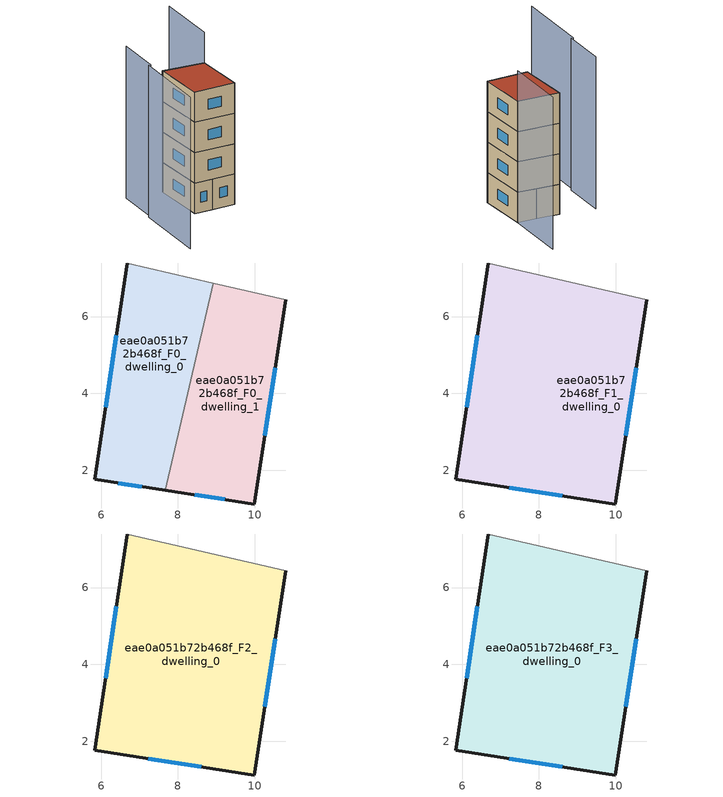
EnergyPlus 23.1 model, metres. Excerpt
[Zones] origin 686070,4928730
eae0a051b72b468f_F0_dwelling_0
 floor ground (EU_floor_Construction): 7.67,1.48 8.92,6.87 6.68,7.39 5.84,1.76 z0
 wall outside (EU_wall_Construction): 7.67,1.48 5.84,1.76 6.68,7.39 z0:3
 wall adiabatic (EU_wall_Construction): 6.68,7.39 8.92,6.87 z0:3
 wall to eae0a051b72b468f_F0_dwelling_1 (EU_wall_Construction): 8.92,6.87 7.67,1.48 z0:3
 window (EU_Window_Construction): 7.06,1.58 6.45,1.67 / 6.12,3.64 6.4,5.52 z1:2
eae0a051b72b468f_F0_dwelling_1
 floor ground (EU_floor_Construction): 9.99,1.12 10.8,6.43 8.92,6.87 7.67,1.48 z0
 wall outside (EU_wall_Construction): 10.8,6.43 9.99,1.12 7.67,1.48 z0:3
 wall adiabatic (EU_wall_Construction): 8.92,6.87 10.8,6.43 z0:3
 window (EU_Window_Construction): 10.53,4.66 10.26,2.89 / 9.22,1.24 8.44,1.36 z1:2
eae0a051b72b468f_F1_dwelling_0
 floor to eae0a051b72b468f_F0_dwelling_0 (EU_floor_Construction): 7.67,1.48 8.92,6.87 6.68,7.39 5.84,1.76 z3
 floor to eae0a051b72b468f_F0_dwelling_1 (EU_floor_Construction): 9.99,1.12 10.8,6.43 8.92,6.87 7.67,1.48 z3
 wall outside (EU_wall_Construction): 10.8,6.43 9.99,1.12 5.84,1.76 6.68,7.39 z3:6
 wall adiabatic (EU_wall_Construction): 6.68,7.39 10.8,6.43 z3:6
 window (EU_Window_Construction): 10.53,4.66 10.26,2.89 / 8.61,1.34 7.22,1.55 / 6.12,3.64 6.4,5.52 z4:5
eae0a051b72b468f_F2_dwelling_0
 floor to eae0a051b72b468f_F1_dwelling_0 (EU_floor_Construction): 9.99,1.12 10.8,6.43 6.68,7.39 5.84,1.76 z6
 wall outside (EU_wall_Construction): 10.8,6.43 9.99,1.12 5.84,1.76 6.68,7.39 z6:9
 wall adiabatic (EU_wall_Construction): 6.68,7.39 10.8,6.43 z6:9
 window (EU_Window_Construction): 10.53,4.66 10.26,2.89 / 8.61,1.34 7.22,1.55 / 6.12,3.64 6.4,5.52 z7:8
eae0a051b72b468f_F3_dwelling_0
 floor to eae0a051b72b468f_F2_dwelling_0 (EU_floor_Construction): 9.99,1.12 10.8,6.43 6.68,7.39 5.84,1.76 z9
 wall outside (EU_wall_Construction): 10.8,6.43 9.99,1.12 5.84,1.76 6.68,7.39 z9:12
 wall adiabatic (EU_wall_Construction): 6.68,7.39 10.8,6.43 z9:12
 window (EU_Window_Construction): 10.53,4.66 10.26,2.89 / 8.61,1.34 7.22,1.55 / 6.12,3.64 6.4,5.52 z10:11
 roof outside (EU_roof_Construction): 10.8,6.43 9.99,1.12 5.84,1.76 6.68,7.39 z12
shading: 2.06,3.78 0.34,-4.24 / 3.29,8.43 2.28,3.74 / 12.19,13.14 10.8,6.43 z0:15
[Building]
EU S2 Campaign: North Axis=0; Terrain=City; Solar Distribution=FullExterior
[Site:Location]
Bologna: Latitude=44.5; Longitude=11.25; Time Zone=1; Elevation=37
[SizingPeriod:WeatherFileDays]
AnnualSizingPeriod: Begin Month=1; Begin Day of Month=1; End Month=12; End Day of Month=31; Day of Week for Start Day=Monday; Use Weather File Daylight Saving Period=No; Use Weather File Rain and Snow Indicators=No
[MATERIAL]
EU_InternalMass_Material: Roughness=MediumRough; Thickness=0.1; Conductivity=1; Density=1800; Specific Heat=900; Thermal Absorptance=0.9; Solar Absorptance=0.7; Visible Absorptance=0.7
[MATERIAL:NOMASS] Roughness=MediumRough; Thermal Absorptance=0.9; Solar Absorptance=0.7; Visible Absorptance=0.7
Name | Thermal Resistance
EU_wall_NoMass | 0.937881
EU_roof_NoMass | 0.548572
EU_floor_NoMass | 0.71348
[WINDOWMATERIAL:SIMPLEGLAZINGSYSTEM]
EU_Window_SimpleGlazing: UFactor=4.25633; Solar Heat Gain Coefficient=0.85; Visible Transmittance=0.85
[CONSTRUCTION]
EU_wall_Construction: EU_wall_NoMass
EU_roof_Construction: EU_roof_NoMass
EU_floor_Construction: EU_floor_NoMass
EU_InternalMass_Construction: EU_InternalMass_Material
EU_Window_Construction: EU_Window_SimpleGlazing
[ZONE] Type=1; Multiplier=1; Ceiling Height=autocalculate; Floor Area=autocalculate; Part of Total Floor Area=Yes
Name | Volume
eae0a051b72b468f_F0_dwelling_0 | 34.9167
eae0a051b72b468f_F1_dwelling_0 | 69.8328
eae0a051b72b468f_F2_dwelling_0; eae0a051b72b468f_F3_dwelling_0 | 69.835
eae0a051b72b468f_F0_dwelling_1 | 34.9189
[INTERNALMASS] Construction=EU_InternalMass_Construction
Name | Zone or ZoneList | Surface Area
eae0a051b72b468f_F0_dwelling_0_EU_InternalMass | eae0a051b72b468f_F0_dwelling_0 | 11.6389
eae0a051b72b468f_F0_dwelling_1_EU_InternalMass | eae0a051b72b468f_F0_dwelling_1 | 11.64
eae0a051b72b468f_F1_dwelling_0_EU_InternalMass | eae0a051b72b468f_F1_dwelling_0 | 23.2784
eae0a051b72b468f_F2_dwelling_0_EU_InternalMass | eae0a051b72b468f_F2_dwelling_0 | 23.2784
eae0a051b72b468f_F3_dwelling_0_EU_InternalMass | eae0a051b72b468f_F3_dwelling_0 | 23.2784
[OTHEREQUIPMENT] Fuel Type=Electricity; Design Level Calculation Method=Watts/Area; Power per Zone Floor Area=1; Fraction Latent=0; Fraction Radiant=0; Fraction Lost=0; Carbon Dioxide Generation Rate=0; EndUse Subcategory=EU_Step8_InternalGains
Name | Zone or ZoneList or Space or SpaceList | Schedule
EU_Step8_InternalGain_eae0a051b72b468f_F0_dwelling_0_f000 | eae0a051b72b468f_F0_dwelling_0 | EU_Step8_GainSchedule_eae0a051b72b468f_F0_dwelling_0_f000
EU_Step8_InternalGain_eae0a051b72b468f_F0_dwelling_1_f000 | eae0a051b72b468f_F0_dwelling_1 | EU_Step8_GainSchedule_eae0a051b72b468f_F0_dwelling_1_f000
EU_Step8_InternalGain_eae0a051b72b468f_F1_dwelling_0_f000 | eae0a051b72b468f_F1_dwelling_0 | EU_Step8_GainSchedule_eae0a051b72b468f_F1_dwelling_0_f000
EU_Step8_InternalGain_eae0a051b72b468f_F2_dwelling_0_f000 | eae0a051b72b468f_F2_dwelling_0 | EU_Step8_GainSchedule_eae0a051b72b468f_F2_dwelling_0_f000
EU_Step8_InternalGain_eae0a051b72b468f_F3_dwelling_0_f000 | eae0a051b72b468f_F3_dwelling_0 | EU_Step8_GainSchedule_eae0a051b72b468f_F3_dwelling_0_f000
[ZONEVENTILATION:DESIGNFLOWRATE] Schedule=EU_AlwaysOn; Design Flow Rate Calculation Method=AirChanges/Hour; Air Changes per Hour=0.687892; Ventilation Type=Natural; Fan Pressure Rise=0; Fan Total Efficiency=1; Constant Term Coefficient=1; Temperature Term Coefficient=0; Velocity Term Coefficient=0; Velocity Squared Term Coefficient=0; Minimum Indoor Temperature=-100; Maximum Indoor Temperature=100; Delta Temperature=-100; Minimum Outdoor Temperature=-100; Maximum Outdoor Temperature=100; Maximum Wind Speed=40
Name | Zone or ZoneList or Space or SpaceList
EU_ConstantAir_eae0a051b72b468f_F0_dwelling_0 | eae0a051b72b468f_F0_dwelling_0
EU_ConstantAir_eae0a051b72b468f_F0_dwelling_1 | eae0a051b72b468f_F0_dwelling_1
EU_ConstantAir_eae0a051b72b468f_F1_dwelling_0 | eae0a051b72b468f_F1_dwelling_0
EU_ConstantAir_eae0a051b72b468f_F2_dwelling_0 | eae0a051b72b468f_F2_dwelling_0
EU_ConstantAir_eae0a051b72b468f_F3_dwelling_0 | eae0a051b72b468f_F3_dwelling_0
[HVACTEMPLATE:THERMOSTAT] Constant Heating Setpoint=20; Constant Cooling Setpoint=50
EU_HeatOnly_eae0a051b72b468f_F0_dwelling_0; EU_HeatOnly_eae0a051b72b468f_F0_dwelling_1; EU_HeatOnly_eae0a051b72b468f_F1_dwelling_0; EU_HeatOnly_eae0a051b72b468f_F2_dwelling_0; EU_HeatOnly_eae0a051b72b468f_F3_dwelling_0
[HVACTEMPLATE:ZONE:IDEALLOADSAIRSYSTEM] System Availability Schedule=EU_AlwaysOn; Maximum Heating Supply Air Temperature=50; Minimum Cooling Supply Air Temperature=13; Maximum Heating Supply Air Humidity Ratio=0.0156; Minimum Cooling Supply Air Humidity Ratio=0.0077; Heating Limit=NoLimit; Cooling Limit=NoLimit; Heating Availability Schedule=EU_AlwaysOn; Cooling Availability Schedule=EU_CoolingOff; Dehumidification Control Type=ConstantSensibleHeatRatio; Cooling Sensible Heat Ratio=0.7; Dehumidification Setpoint=60; Humidification Control Type=None; Humidification Setpoint=30; Outdoor Air Method=None; Outdoor Air Flow Rate per Person=0.00944; Outdoor Air Flow Rate per Zone Floor Area=0; Outdoor Air Flow Rate per Zone=0; Demand Controlled Ventilation Type=None; Outdoor Air Economizer Type=NoEconomizer; Heat Recovery Type=None; Sensible Heat Recovery Effectiveness=0.7; Latent Heat Recovery Effectiveness=0.65
Name | Template Thermostat
eae0a051b72b468f_F0_dwelling_0 | EU_HeatOnly_eae0a051b72b468f_F0_dwelling_0
eae0a051b72b468f_F0_dwelling_1 | EU_HeatOnly_eae0a051b72b468f_F0_dwelling_1
eae0a051b72b468f_F1_dwelling_0 | EU_HeatOnly_eae0a051b72b468f_F1_dwelling_0
eae0a051b72b468f_F2_dwelling_0 | EU_HeatOnly_eae0a051b72b468f_F2_dwelling_0
eae0a051b72b468f_F3_dwelling_0 | EU_HeatOnly_eae0a051b72b468f_F3_dwelling_0
[SIZING:ZONE] Zone Cooling Design Supply Air Temperature Input Method=SupplyAirTemperature; Zone Cooling Design Supply Air Temperature=13; Zone Heating Design Supply Air Temperature Input Method=SupplyAirTemperature; Zone Heating Design Supply Air Temperature=50; Zone Cooling Design Supply Air Humidity Ratio=0.008; Zone Heating Design Supply Air Humidity Ratio=0.008; Cooling Design Air Flow Method=DesignDay; Cooling Design Air Flow Rate=0; Cooling Minimum Air Flow per Zone Floor Area=0.000762; Cooling Minimum Air Flow=0; Cooling Minimum Air Flow Fraction=0.2; Heating Design Air Flow Method=DesignDay; Heating Design Air Flow Rate=0; Heating Maximum Air Flow per Zone Floor Area=0.002032; Heating Maximum Air Flow=0.141576; Heating Maximum Air Flow Fraction=0.3; Account for Dedicated Outdoor Air System=No; Dedicated Outdoor Air System Control Strategy=NeutralSupplyAir; Dedicated Outdoor Air Low Setpoint Temperature for Design=autosize; Dedicated Outdoor Air High Setpoint Temperature for Design=autosize; Zone Load Sizing Method=Sensible Load Only No Latent Load; Zone Latent Cooling Design Supply Air Humidity Ratio Input Method=HumidityRatioDifference; Zone Cooling Design Supply Air Humidity Ratio Difference=0.005; Zone Latent Heating Design Supply Air Humidity Ratio Input Method=HumidityRatioDifference; Zone Humidification Design Supply Air Humidity Ratio Difference=0.005
eae0a051b72b468f_F0_dwelling_0; eae0a051b72b468f_F0_dwelling_1; eae0a051b72b468f_F1_dwelling_0; eae0a051b72b468f_F2_dwelling_0; eae0a051b72b468f_F3_dwelling_0
[SCHEDULE:CONSTANT]
Name | Hourly Value
EU_AlwaysOn | 1
EU_CoolingOff | 0
[SCHEDULE:FILE] Column Number=1; Rows to Skip at Top=0; Number of Hours of Data=8760; Column Separator=Comma; Interpolate to Timestep=No; Minutes per Item=60; Adjust Schedule for Daylight Savings=Yes
Name | File
EU_Step8_GainSchedule_eae0a051b72b468f_F0_dwelling_0_f000 | ../../schedules/eae0a051b72b468f/eae0a051b72b468f_F0_dwelling_0_f000_gain.csv
EU_Step8_GainSchedule_eae0a051b72b468f_F0_dwelling_1_f000 | ../../schedules/eae0a051b72b468f/eae0a051b72b468f_F0_dwelling_1_f000_gain.csv
EU_Step8_GainSchedule_eae0a051b72b468f_F1_dwelling_0_f000 | ../../schedules/eae0a051b72b468f/eae0a051b72b468f_F1_dwelling_0_f000_gain.csv
EU_Step8_GainSchedule_eae0a051b72b468f_F2_dwelling_0_f000 | ../../schedules/eae0a051b72b468f/eae0a051b72b468f_F2_dwelling_0_f000_gain.csv
EU_Step8_GainSchedule_eae0a051b72b468f_F3_dwelling_0_f000 | ../../schedules/eae0a051b72b468f/eae0a051b72b468f_F3_dwelling_0_f000_gain.csv
